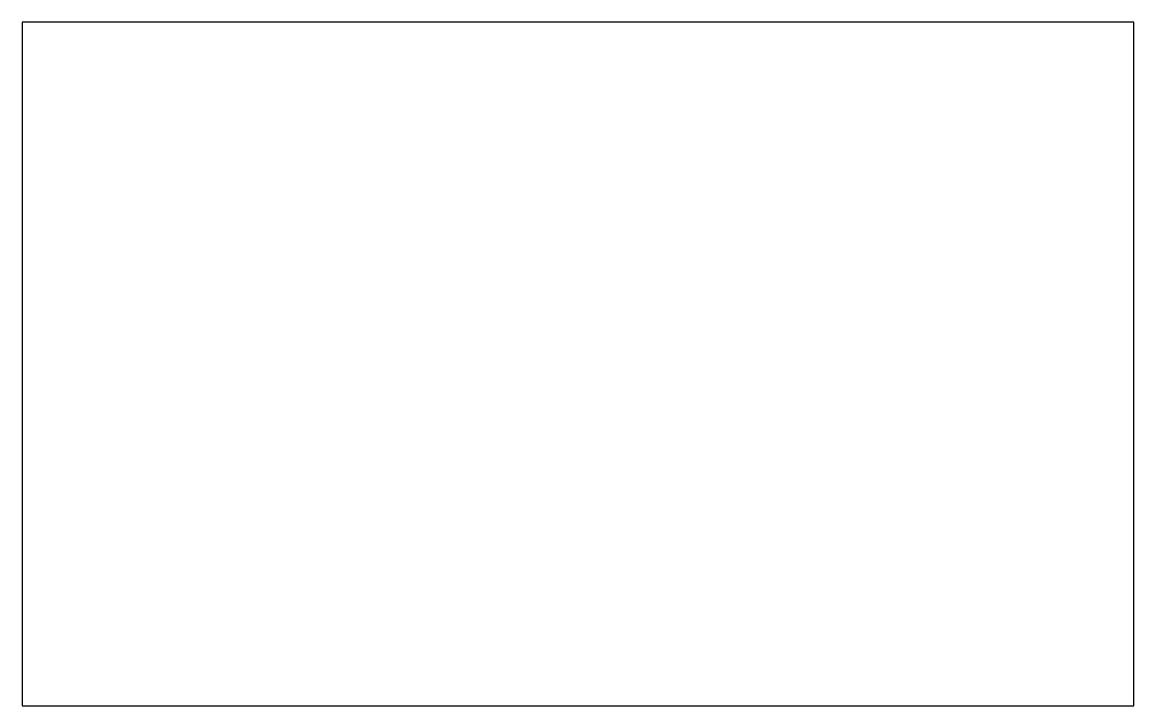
# Model space of a CAD drawing. Extents: x 2 to 242, y 2 to 150.
import ezdxf

# ---------------------------------------------------------------- set-up
doc = ezdxf.new("R2010")
doc.units = 0
doc.layers.get('0').update_dxf_attribs({"linetype": 'CONTINUOUS'})

msp = doc.modelspace()

# ---------------------------------------------------------------- linework, layer by layer
at = {"color": 7}
for points in [[(241.846838, 149.715261), (2.416918, 149.715261)], [(2.416918, 2.416965), (241.846838, 2.416965)]]:
    msp.add_lwpolyline(points, dxfattribs=at)
for points, knots in [([(2.416918, 149.715261), (2.416918, 133.412459), (2.416918, 100.61583), (2.416918, 51.516397), (2.416918, 18.719767), (2.416918, 2.416965)], [0, 0, 0, 0, 48.908406, 98.389888, 147.298296, 147.298296, 147.298296, 147.298296]), ([(241.846838, 2.416965), (241.846838, 18.719767), (241.846838, 51.516397), (241.846838, 100.61583), (241.846838, 133.412459), (241.846838, 149.715261)], [0, 0, 0, 0, 48.908408, 98.38989, 147.298296, 147.298296, 147.298296, 147.298296])]:
    msp.add_open_spline(points, degree=3, knots=knots, dxfattribs=at)

doc.saveas('drawing.dxf')
